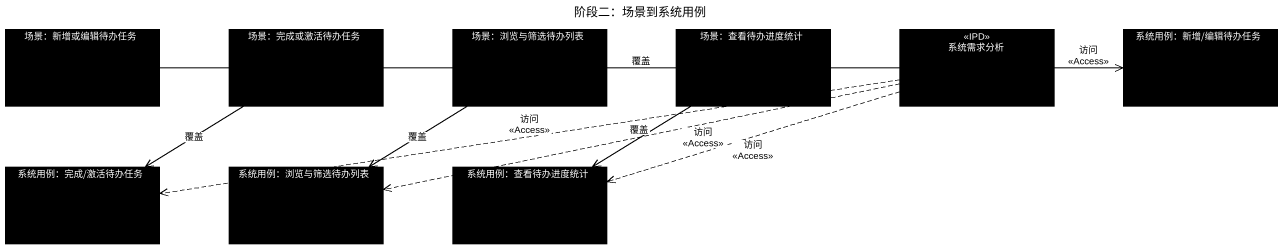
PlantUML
@startuml
title 阶段二：场景到系统用例
hide circle
hide empty members
class "场景：新增或编辑待办任务" as 场景_新增或编辑待办任务 #000000
class "场景：完成或激活待办任务" as 场景_完成或激活待办任务 #000000
class "场景：浏览与筛选待办列表" as 场景_浏览与筛选待办列表 #000000
class "场景：查看待办进度统计" as 场景_查看待办进度统计 #000000
class 系统需求分析 <<IPD>> #000000
class "系统用例：新增/编辑待办任务" as 系统用例_新增_编辑待办任务 #000000
class "系统用例：完成/激活待办任务" as 系统用例_完成_激活待办任务 #000000
class "系统用例：浏览与筛选待办列表" as 系统用例_浏览与筛选待办列表 #000000
class "系统用例：查看待办进度统计" as 系统用例_查看待办进度统计 #000000
场景_新增或编辑待办任务 -right-> 系统用例_新增_编辑待办任务 : 覆盖
场景_完成或激活待办任务 --> 系统用例_完成_激活待办任务 : 覆盖
场景_浏览与筛选待办列表 --> 系统用例_浏览与筛选待办列表 : 覆盖
场景_查看待办进度统计 --> 系统用例_查看待办进度统计 : 覆盖
系统需求分析 .right.> 系统用例_新增_编辑待办任务 : 访问\n<<Access>>
系统需求分析 .left.> 系统用例_完成_激活待办任务 : 访问\n<<Access>>
系统需求分析 .left.> 系统用例_浏览与筛选待办列表 : 访问\n<<Access>>
系统需求分析 .left.> 系统用例_查看待办进度统计 : 访问\n<<Access>>
@enduml
